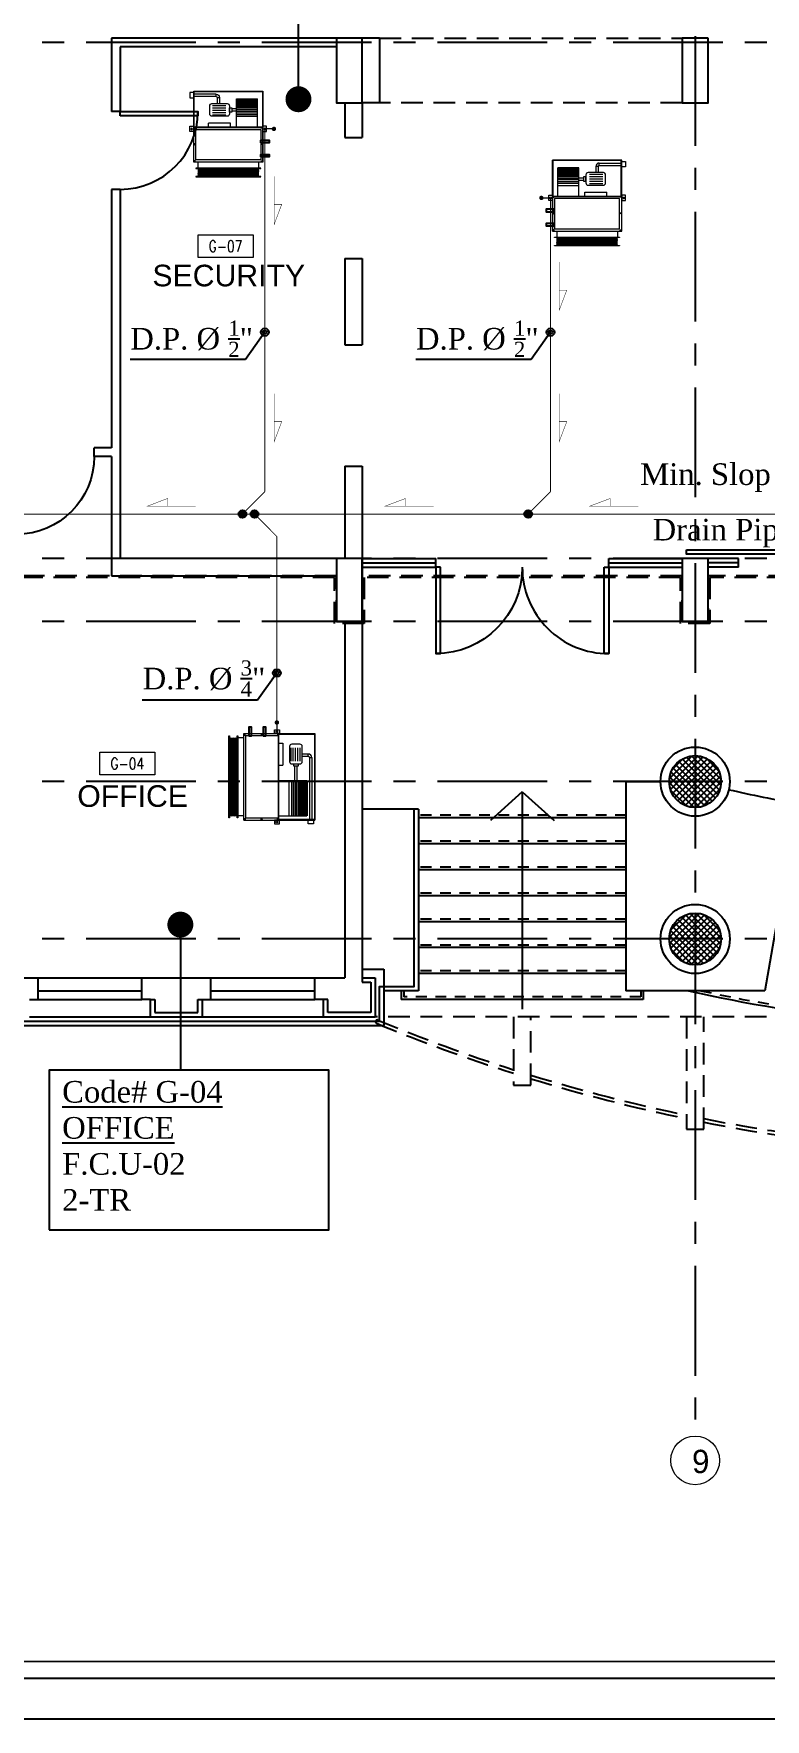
# Model space of a CAD drawing. Extents: x -711 to 2784, y 81 to 852.
# Drawn here: x -693.53 to -685.07, y 80.99 to 100.49 of the extents above; entities that cross this region are included whole.
import ezdxf
from ezdxf.enums import TextEntityAlignment as Align

# ---------------------------------------------------------------- set-up
doc = ezdxf.new("R2010")
doc.units = 0
doc.header["$MEASUREMENT"] = 0
for name, pattern in [('CENTERX2', [101.6, 63.5, -12.7, 12.7, -12.7]), ('DASHDOT', [1, 0.5, -0.25, 0, -0.25]), ('HIDDEN', [0.375, 0.25, -0.125]), ('HIDDEN-Z', [3, 2, -1]), ('LÍNEAS_OCULTAS2', [0.1875, 0.125, -0.0625])]:
    doc.linetypes.add(name, pattern=pattern)
for name, color, linetype in [('01_AC-EQUIP', 206, 'Continuous'), ('AXIS', 1, 'CENTERX2'), ('CH.W.PIPING TEXT', 4, 'Continuous'), ('COL', 2, 'Continuous'), ('COLHATCH', 5, 'Continuous'), ('column', 6, 'Continuous'), ('CONCRETE-EDGE', 216, 'Continuous'), ('DASH', 1, 'Continuous'), ('DOOR', 250, 'Continuous'), ('DRAIN PIPE', 4, 'Continuous'), ('elev', 2, 'Continuous'), ('ELEV1', 7, 'Continuous'), ('ELEV3', 1, 'Continuous'), ('FASEL', 253, 'Continuous'), ('fram', 252, 'Continuous'), ('M-CH-WP-R', 40, 'HIDDEN-Z'), ('M-CH-WP-S', 142, 'Continuous'), ('M-EQBMNT', 21, 'Continuous'), ('METAL-EDGE', 253, 'Continuous'), ('WALL', 4, 'Continuous'), ('WIN', 5, 'Continuous'), ('ZONE TEXT', 73, 'Continuous')]:
    doc.layers.add(name, color=color, linetype=linetype)
doc.layers.add('A-SYMB-RMNU', color=4, linetype='Continuous', lineweight=9)
doc.layers.add('AXIS-TXT', color=171, linetype='Continuous', lineweight=20)
doc.styles.add('AC', font='romans.shx', dxfattribs={"height": 0.2})
doc.styles.add('ARABY', font='sosa.shx')
doc.styles.add('ROMANS-TITLE', font='ROMANS.shx', dxfattribs={"width": 0.8})
doc.dimstyles.new('IHAB', dxfattribs={"dimscale": 0, "dimtxt": 0.15, "dimasz": 0.09, "dimexe": 0.18, "dimexo": 0.0625, "dimgap": 0, "dimtad": 0, "dimtih": 1, "dimtoh": 1, "dimzin": 0, "dimdsep": 46, "dimtxsty": 'ARABY', "dimcen": 0.03, "dimse1": 1, "dimse2": 1, "dimclrd": 36, "dimclrt": 42, "dimadec": 0, "dimazin": 0, "dimtfac": 1, "dimtmove": 1, "dimatfit": 3, "dimldrblk": 'ORIGIN', "dimfxl": 1, "dimtolj": 1, "dimtzin": 0, "dimarcsym": 0})

# ---------------------------------------------------------------- blocks, each defined once
blk = doc.blocks.new('A$C16C81D8E')
at = {"layer": 'DOOR', "elevation": -0.562}
blk.add_lwpolyline([(0, 0.862), (0, 0.911), (0.911, 0.911), (0.911, 0.862)], close=True, dxfattribs=at)
at = {"layer": 'DOOR'}
blk.add_arc((0, 0.911, -0.562), 0.911, 270, 0, dxfattribs=at)
blk = doc.blocks.new('A$C7E27466D')
at = {"layer": '01_AC-EQUIP', "color": 2, "lineweight": 20}
for p, q in [((-75.3, 98.1), (-73.7, 98.7)), ((-75.3, 98.1), (-73.7, 97.6)), ((-75.3, 97.1), (-73.7, 97.6)), ((-6.3, 97.6), (-73.7, 97.6)), ((-4.7, 98.1), (-6.3, 98.7)), ((-4.7, 98.1), (-6.3, 97.6)), ((-4.7, 97.1), (-6.3, 97.6)), ((-75.3, 97.1), (-73.7, 96.6)), ((-75.3, 96.1), (-73.7, 96.6)), ((-75.3, 96.1), (-73.7, 95.6)), ((-75.3, 95.1), (-73.7, 95.6)), ((-75.3, 95.1), (-73.7, 94.6)), ((-75.3, 94.1), (-73.7, 94.6)), ((-75.3, 94.1), (-73.7, 93.6)), ((-75.3, 93.1), (-73.7, 93.6)), ((-75.3, 93.1), (-73.7, 92.5)), ((-75.3, 92), (-73.7, 92.5)), ((-75.3, 92), (-73.7, 91.5)), ((-75.3, 91), (-73.7, 91.5)), ((-75.3, 91), (-73.7, 90.5)), ((-75.3, 90), (-73.7, 90.5)), ((-75.3, 90), (-73.7, 89.5)), ((-6.3, 96.6), (-73.7, 96.6)), ((-6.3, 95.6), (-73.7, 95.6)), ((-6.3, 94.6), (-73.7, 94.6)), ((-6.3, 93.6), (-73.7, 93.6)), ((-6.3, 92.5), (-73.7, 92.5)), ((-6.3, 91.5), (-73.7, 91.5)), ((-6.3, 90.5), (-73.7, 90.5)), ((-4.7, 97.1), (-6.3, 96.6)), ((-4.7, 96.1), (-6.3, 96.6)), ((-4.7, 96.1), (-6.3, 95.6)), ((-4.7, 95.1), (-6.3, 95.6)), ((-4.7, 95.1), (-6.3, 94.6)), ((-4.7, 94.1), (-6.3, 94.6)), ((-4.7, 94.1), (-6.3, 93.6)), ((-4.7, 93.1), (-6.3, 93.6)), ((-4.7, 93.1), (-6.3, 92.5)), ((-4.7, 92), (-6.3, 92.5)), ((-4.7, 92), (-6.3, 91.5)), ((-4.7, 91), (-6.3, 91.5)), ((-4.7, 91), (-6.3, 90.5)), ((-4.7, 90), (-6.3, 90.5)), ((-4.7, 90), (-6.3, 89.5))]:
    blk.add_line(p, q, dxfattribs=at)
at = {"layer": '01_AC-EQUIP', "color": 1, "lineweight": 20}
for p, q in [((-77.8, 81), (-79.9, 81)), ((-78.9, 80.3), (-78.9, 81.7)), ((-75, 82), (-75, 89)), ((-5, 82), (-5, 89)), ((-2.2, 81), (-0.1, 81)), ((-1.1, 80.3), (-1.1, 81.7)), ((0, 82), (0, 0)), ((-77.8, 61.5), (-79.9, 61.5)), ((-78.9, 60.8), (-78.9, 62.2)), ((-2.2, 61.5), (-0.1, 61.5)), ((-1.1, 60.8), (-1.1, 62.2)), ((-77.8, 42.5), (-79.9, 42.5)), ((-78.9, 41.8), (-78.9, 43.2)), ((-62.7, 42), (-62.7, 37)), ((-37.3, 42), (-37.3, 37)), ((-30.6, 42), (-30.6, 9)), ((-6.2, 42), (-6.2, 9)), ((-2.2, 42.5), (-0.1, 42.5)), ((-1.1, 41.8), (-1.1, 43.2)), ((-37.3, 37), (-62.7, 37)), ((-58.3, 27.4), (-42.7, 27.4)), ((-58.3, 24.8), (-42.7, 24.8)), ((-58.3, 22.1), (-42.7, 22.1)), ((-30.6, 23.1), (-36, 23.1)), ((-30.6, 20.4), (-36, 20.4)), ((-6.2, 29.5), (-30.6, 29.5)), ((-30.6, 27), (-6.2, 27)), ((-30.6, 25), (-6.2, 25)), ((-30.6, 23), (-6.2, 23)), ((-30.6, 21.4), (-6.2, 21.4)), ((-54, 6.1), (-79.6, 6.1)), ((-54, 3.5), (-79.6, 3.5)), ((-58.3, 19.4), (-42.7, 19.4)), ((-58.3, 16.8), (-42.7, 16.8)), ((-54, 6.1), (-54, 3.5)), ((-52.7, 7.4), (-52.7, 14.5)), ((-52.7, 7.4), (-50, 7.4)), ((-50, 7.4), (-50, 14.5)), ((-30.6, 19.4), (-6.2, 19.4)), ((-30.6, 18.4), (-6.2, 18.4)), ((-30.6, 17.5), (-6.2, 17.5)), ((-30.6, 16.8), (-6.2, 16.8)), ((-30.6, 15.8), (-6.2, 15.8)), ((-30.6, 14.8), (-6.2, 14.8)), ((-30.6, 13.8), (-6.2, 13.8)), ((-30.6, 12.9), (-6.2, 12.9)), ((-30.6, 12.2), (-6.2, 12.2)), ((-30.6, 11.5), (-6.2, 11.5)), ((-30.6, 11), (-6.2, 11)), ((-30.6, 10.6), (-6.2, 10.6)), ((-30.6, 10.3), (-6.2, 10.3)), ((-30.6, 9.9), (-6.2, 9.9)), ((-30.6, 9.6), (-6.2, 9.6)), ((-30.6, 9.4), (-6.2, 9.4)), ((-30.6, 9.2), (-6.2, 9.2)), ((-30.6, 9), (-6.2, 9)), ((-30.6, 9), (-6.2, 9))]:
    blk.add_line(p, q, dxfattribs=at)
at = {"layer": '01_AC-EQUIP', "color": 4, "lineweight": 20}
blk.add_line((12.8, 43.8), (2.3, 43.8), dxfattribs=at)
at = {"layer": '01_AC-EQUIP', "color": 1, "linetype": 'DASHDOT', "lineweight": 20}
blk.add_line((-30.6, 16.8), (-6.2, 16.8), dxfattribs=at)
at = {"layer": '01_AC-EQUIP', "color": 2, "lineweight": 20}
for points in [[(-77.5, 98.7), (-77.5, 99.2), (-2.5, 99.2), (-2.5, 98.7)], [(-77.5, 89), (-77.5, 89.5), (-2.5, 89.5), (-2.5, 89)]]:
    blk.add_lwpolyline(points, close=True, dxfattribs=at)
at = {"layer": '01_AC-EQUIP', "color": 1, "lineweight": 20}
for points in [[(-80, 42), (0, 42), (0, 82), (-80, 82)], [(-77.5, 44.5), (-2.5, 44.5), (-2.5, 79.5), (-77.5, 79.5)], [(-84.4, 40.7), (-80, 40.7), (-80, 46.7), (-84.4, 46.7)], [(-80, 42), (-80, 0), (0, 0), (0, 42)], [(-79.6, 41.6), (-79.6, 0.4), (-0.4, 0.4), (-0.4, 41.6)], [(4.4, 40.7), (0, 40.7), (0, 46.7), (4.4, 46.7)], [(-38.6, 19.3), (-36, 19.3), (-36, 24.3), (-38.6, 24.3)], [(-84.4, 7.6), (-80, 7.6), (-80, 1.6), (-84.4, 1.6)]]:
    blk.add_lwpolyline(points, close=True, dxfattribs=at)
at = {"layer": '01_AC-EQUIP', "color": 4, "lineweight": 20, "const_width": 2.52}
blk.add_lwpolyline([(12.6, 45, 1), (13.1, 42.5, 1)], format="xyb", close=True, dxfattribs=at)
at = {"layer": '01_AC-EQUIP', "color": 1, "lineweight": 20}
blk.add_lwpolyline([(-58.8, 14.5), (-41.2, 14.5, 0.414214), (-38.6, 17.1), (-38.6, 26.4, 0.414214), (-41.2, 29.1), (-58.8, 29.1, 0.414214), (-61.4, 26.4), (-61.4, 17.1, 0.414214)], format="xyb", close=True, dxfattribs=at)
for centre in [(-82.3, 43.8), (2.3, 43.8)]:
    blk.add_circle(centre, 0.932, dxfattribs=at)
for radius in [1.33, 3.99]:
    blk.add_arc((-54, 7.4), radius, 270.0006, 0.0006, dxfattribs=at)
for centre, major_axis, start_param, end_param in [((-78.9, 81), (-0.827, 0), -1.570796, 4.712389), ((-78.9, 81), (-0.47, 0), 3.141593, 9.424778), ((-78.9, 61.5), (-0.827, 0), -1.570796, 4.712389), ((-78.9, 61.5), (-0.47, 0), 3.141593, 9.424778), ((-78.9, 42.5), (-0.827, 0), -1.570796, 4.712389), ((-78.9, 42.5), (-0.47, 0), 3.141593, 9.424778)]:
    blk.add_ellipse(centre, major_axis=major_axis, ratio=0.646018, start_param=start_param, end_param=end_param, dxfattribs=at)
at = {"layer": '01_AC-EQUIP', "color": 1, "lineweight": 20, "extrusion": (0, 0, -1)}
for centre, major_axis, start_param, end_param in [((-1.1, 81), (0.827, 0), -1.570796, 4.712389), ((-1.1, 81), (0.47, 0), 3.141593, 9.424778), ((-1.1, 61.5), (0.827, 0), -1.570796, 4.712389), ((-1.1, 61.5), (0.47, 0), 3.141593, 9.424778), ((-1.1, 42.5), (0.827, 0), -1.570796, 4.712389), ((-1.1, 42.5), (0.47, 0), 3.141593, 9.424778)]:
    blk.add_ellipse(centre, major_axis=major_axis, ratio=0.646018, start_param=start_param, end_param=end_param, dxfattribs=at)
at = {"layer": 'M-CH-WP-R', "color": 6, "linetype": 'ByBlock', "ltscale": 1.5}
blk.add_lwpolyline([(-2.5, 76.2), (-2.5, 73.2), (7.5, 73.2), (7.5, 76.2)], close=True, dxfattribs=at)
at = {"layer": 'M-CH-WP-S', "color": 5, "linetype": 'ByBlock', "ltscale": 1.5}
blk.add_lwpolyline([(-2.5, 59.7), (-2.5, 56.7), (7.5, 56.7), (7.5, 59.7)], close=True, dxfattribs=at)
blk = doc.blocks.new('A$C224F6469')
at = {"layer": '01_AC-EQUIP', "color": 1, "lineweight": 20}
for p, q in [((0, 0), (1, 0)), ((0, -0.82), (0, 0)), ((1, -0.82), (1, 0)), ((0.007, -0.004), (0.988, -0.004)), ((0.007, -0.42), (0.007, -0.004)), ((0.32, -0.168), (0.163, -0.168)), ((0.32, -0.194), (0.163, -0.194)), ((0.236, -0.074), (0.236, -0.145)), ((0.263, -0.074), (0.236, -0.074)), ((0.263, -0.074), (0.263, -0.145)), ((0.276, -0.035), (1, -0.035)), ((0.276, -0.061), (0.276, -0.035)), ((0.276, -0.061), (1, -0.061)), ((0.541, -0.42), (0.541, -0.09)), ((0.541, -0.09), (0.949, -0.09)), ((0.541, -0.092), (0.949, -0.092)), ((0.541, -0.094), (0.949, -0.094)), ((0.541, -0.096), (0.949, -0.096)), ((0.541, -0.099), (0.949, -0.099)), ((0.541, -0.103), (0.949, -0.103)), ((0.541, -0.106), (0.949, -0.106)), ((0.541, -0.11), (0.949, -0.11)), ((0.541, -0.115), (0.949, -0.115)), ((0.541, -0.122), (0.949, -0.122)), ((0.541, -0.129), (0.949, -0.129)), ((0.541, -0.138), (0.949, -0.138)), ((0.541, -0.148), (0.949, -0.148)), ((0.541, -0.158), (0.949, -0.158)), ((0.541, -0.168), (0.949, -0.168)), ((0.541, -0.175), (0.949, -0.175)), ((0.541, -0.184), (0.949, -0.184)), ((0.541, -0.194), (0.949, -0.194)), ((0.949, -0.42), (0.949, -0.09)), ((0.988, -0.42), (0.988, -0.004)), ((0.109, -0.37), (0.363, -0.37)), ((0.109, -0.42), (0.109, -0.37)), ((0.32, -0.221), (0.163, -0.221)), ((0.32, -0.248), (0.163, -0.248)), ((0.32, -0.274), (0.163, -0.274)), ((0.363, -0.42), (0.363, -0.37)), ((0.541, -0.204), (0.376, -0.204)), ((0.541, -0.231), (0.376, -0.231)), ((0.541, -0.214), (0.949, -0.214)), ((0.541, -0.23), (0.949, -0.23)), ((0.541, -0.25), (0.949, -0.25)), ((0.541, -0.27), (0.949, -0.27)), ((0.949, -0.295), (0.541, -0.295)), ((0, -0.42), (1, -0.42)), ((0.022, -0.425), (0.001, -0.425)), ((0.011, -0.418), (0.011, -0.432)), ((0.978, -0.425), (0.999, -0.425)), ((0.989, -0.418), (0.989, -0.432)), ((0.022, -0.615), (0.001, -0.615)), ((0.011, -0.608), (0.011, -0.622)), ((0.978, -0.615), (0.999, -0.615)), ((0.989, -0.608), (0.989, -0.622)), ((1, -0.82), (0, -0.82)), ((0.022, -0.81), (0.001, -0.81)), ((0.011, -0.803), (0.011, -0.817)), ((0.05, -0.82), (0.05, -0.89)), ((0.95, -0.82), (0.95, -0.89)), ((0.978, -0.81), (0.999, -0.81)), ((0.989, -0.803), (0.989, -0.817))]:
    blk.add_line(p, q, dxfattribs=at)
at = {"layer": '01_AC-EQUIP', "color": 1, "linetype": 'DASHDOT', "lineweight": 20}
blk.add_line((0.541, -0.168), (0.949, -0.168), dxfattribs=at)
at = {"layer": '01_AC-EQUIP', "color": 4, "lineweight": 20}
blk.add_line((-0.128, -0.438), (-0.023, -0.438), dxfattribs=at)
at = {"layer": '01_AC-EQUIP', "color": 2, "lineweight": 20}
for p, q in [((0.047, -0.9), (0.063, -0.895)), ((0.047, -0.9), (0.063, -0.905)), ((0.047, -0.91), (0.063, -0.905)), ((0.047, -0.91), (0.063, -0.915)), ((0.047, -0.92), (0.063, -0.915)), ((0.047, -0.92), (0.063, -0.925)), ((0.047, -0.931), (0.063, -0.925)), ((0.047, -0.931), (0.063, -0.936)), ((0.047, -0.941), (0.063, -0.936)), ((0.047, -0.941), (0.063, -0.946)), ((0.047, -0.951), (0.063, -0.946)), ((0.047, -0.951), (0.063, -0.956)), ((0.047, -0.961), (0.063, -0.956)), ((0.047, -0.961), (0.063, -0.966)), ((0.047, -0.971), (0.063, -0.966)), ((0.047, -0.971), (0.063, -0.976)), ((0.063, -0.905), (0.937, -0.905)), ((0.063, -0.915), (0.937, -0.915)), ((0.063, -0.925), (0.937, -0.925)), ((0.063, -0.936), (0.937, -0.936)), ((0.063, -0.946), (0.937, -0.946)), ((0.063, -0.956), (0.937, -0.956)), ((0.063, -0.966), (0.937, -0.966)), ((0.953, -0.9), (0.937, -0.895)), ((0.953, -0.9), (0.937, -0.905)), ((0.953, -0.91), (0.937, -0.905)), ((0.953, -0.91), (0.937, -0.915)), ((0.953, -0.92), (0.937, -0.915)), ((0.953, -0.92), (0.937, -0.925)), ((0.953, -0.931), (0.937, -0.925)), ((0.953, -0.931), (0.937, -0.936)), ((0.953, -0.941), (0.937, -0.936)), ((0.953, -0.941), (0.937, -0.946)), ((0.953, -0.951), (0.937, -0.946)), ((0.953, -0.951), (0.937, -0.956)), ((0.953, -0.961), (0.937, -0.956)), ((0.953, -0.961), (0.937, -0.966)), ((0.953, -0.971), (0.937, -0.966)), ((0.953, -0.971), (0.937, -0.976)), ((0.047, -0.981), (0.063, -0.976)), ((0.047, -0.981), (0.063, -0.987)), ((0.063, -0.976), (0.937, -0.976)), ((0.953, -0.981), (0.937, -0.976)), ((0.953, -0.981), (0.937, -0.987))]:
    blk.add_line(p, q, dxfattribs=at)
at = {"layer": '01_AC-EQUIP', "color": 1, "lineweight": 20}
blk.add_lwpolyline([(0.324, -0.145), (0.149, -0.145, 0.414214), (0.122, -0.171), (0.122, -0.264, 0.414214), (0.149, -0.291), (0.324, -0.291, 0.414214), (0.351, -0.264), (0.351, -0.171, 0.414214)], format="xyb", close=True, dxfattribs=at)
for points in [[(0.351, -0.193), (0.376, -0.193), (0.376, -0.243), (0.351, -0.243)], [(1.044, -0.076), (1, -0.076), (1, -0.016), (1.044, -0.016)], [(-0.044, -0.407), (0, -0.407), (0, -0.467), (-0.044, -0.467)], [(0.025, -0.8), (0.975, -0.8), (0.975, -0.42), (0.025, -0.42)], [(1.044, -0.407), (1, -0.407), (1, -0.467), (1.044, -0.467)]]:
    blk.add_lwpolyline(points, close=True, dxfattribs=at)
at = {"layer": '01_AC-EQUIP', "color": 4, "lineweight": 20, "const_width": 0.0252}
blk.add_lwpolyline([(-0.126, -0.45, 1), (-0.131, -0.425, 1)], format="xyb", close=True, dxfattribs=at)
at = {"layer": '01_AC-EQUIP', "color": 2, "lineweight": 20}
for points in [[(0.975, -0.89), (0.975, -0.895), (0.025, -0.895), (0.025, -0.89)], [(0.975, -0.987), (0.975, -0.992), (0.025, -0.992), (0.025, -0.987)]]:
    blk.add_lwpolyline(points, close=True, dxfattribs=at)
at = {"layer": '01_AC-EQUIP', "color": 1, "lineweight": 20}
for centre in [(-0.023, -0.438), (1.023, -0.438)]:
    blk.add_circle(centre, 0.00932, dxfattribs=at)
for radius in [0.0399, 0.0133]:
    blk.add_arc((0.276, -0.074), radius, 90.0006, 180.0006, dxfattribs=at)
at = {"layer": '01_AC-EQUIP', "color": 1, "lineweight": 20, "extrusion": (0, 0, -1)}
for centre, major_axis, start_param, end_param in [((0.011, -0.425), (-0.00827, 0), -1.570796, 4.712389), ((0.011, -0.425), (-0.0047, 0), 3.141593, 9.424778), ((0.011, -0.615), (-0.00827, 0), -1.570796, 4.712389), ((0.011, -0.615), (-0.0047, 0), 3.141593, 9.424778), ((0.011, -0.81), (-0.00827, 0), -1.570796, 4.712389), ((0.011, -0.81), (-0.0047, 0), 3.141593, 9.424778)]:
    blk.add_ellipse(centre, major_axis=major_axis, ratio=0.646018, start_param=start_param, end_param=end_param, dxfattribs=at)
at = {"layer": '01_AC-EQUIP', "color": 1, "lineweight": 20}
for centre, major_axis, start_param, end_param in [((0.989, -0.425), (0.00827, 0), -1.570796, 4.712389), ((0.989, -0.425), (0.0047, 0), 3.141593, 9.424778), ((0.989, -0.615), (0.00827, 0), -1.570796, 4.712389), ((0.989, -0.615), (0.0047, 0), 3.141593, 9.424778), ((0.989, -0.81), (0.00827, 0), -1.570796, 4.712389), ((0.989, -0.81), (0.0047, 0), 3.141593, 9.424778)]:
    blk.add_ellipse(centre, major_axis=major_axis, ratio=0.646018, start_param=start_param, end_param=end_param, dxfattribs=at)
at = {"layer": 'M-CH-WP-R', "color": 6, "linetype": 'ByBlock', "ltscale": 1.5}
blk.add_lwpolyline([(0.025, -0.762), (0.025, -0.732), (-0.075, -0.732), (-0.075, -0.762)], close=True, dxfattribs=at)
at = {"layer": 'M-CH-WP-S', "color": 5, "linetype": 'ByBlock', "ltscale": 1.5}
blk.add_lwpolyline([(0.025, -0.597), (0.025, -0.567), (-0.075, -0.567), (-0.075, -0.597)], close=True, dxfattribs=at)
at = {"layer": 'M-EQBMNT', "color": 21, "linetype": 'ByBlock', "ltscale": 1.5}
blk.add_line((0.541, -0.09), (0.949, -0.09), dxfattribs=at)
blk = doc.blocks.new('DOT')
at = {"color": 0, "linetype": 'ByBlock'}
blk.add_line((-0.5, 0), (-1, 0), dxfattribs=at)
at = {"color": 0, "linetype": 'ByBlock', "const_width": 0.5}
blk.add_lwpolyline([(-0.25, 0, 1), (0.25, 0, 1)], format="xyb", close=True, dxfattribs=at)
blk = doc.blocks.new('A-ROOM')
at = {"layer": 'A-SYMB-RMNU'}
blk.add_lwpolyline([(-425, 175), (425, 175), (425, -175), (-425, -175)], close=True, dxfattribs=at)
at = {"layer": 'A-SYMB-RMNU', "style": 'ROMANS-TITLE', "width": 0.8}
blk.add_attdef('ROOM-NO', text='', height=175, dxfattribs=at).set_placement((0, 0), align=Align.MIDDLE)

msp = doc.modelspace()

# ---------------------------------------------------------------- hatches: boundary and pattern name
at = {"layer": 'COLHATCH', "linetype": 'Continuous'}
h = msp.add_hatch(dxfattribs=at)
h.set_pattern_fill('_USER', color=252, scale=0.05, angle=45, style=0, double=1, pattern_type=0)
h.set_pattern_definition([(45, (-481.988946, 93.687133), (-0.035355339, 0.035355339), []), (135, (-481.988946, 93.687133), (-0.035355339, -0.035355339), [])])
h.paths.add_polyline_path([(-661.549, 111.267), (-661.849, 111.267), (-661.849, 110.367), (-661.549, 110.367)])
h.paths.add_polyline_path([(-659.549, 111.267), (-660.349, 111.267), (-660.349, 110.967), (-659.549, 110.967)])
h.paths.add_polyline_path([(-657.599, 109.267), (-657.899, 109.267), (-657.899, 108.667), (-657.599, 108.667)])
h.paths.add_polyline_path([(-657.199, 105.687), (-657.999, 105.687), (-657.999, 105.387), (-657.199, 105.387)])
h.paths.add_polyline_path([(-659.749, 105.687), (-660.549, 105.687), (-660.549, 105.387), (-659.749, 105.387)])
h.paths.add_polyline_path([(-659.649, 100.637), (-660.549, 100.637), (-660.549, 100.337), (-659.649, 100.337)])
h.paths.add_polyline_path([(-657.199, 100.687), (-657.999, 100.687), (-657.999, 100.387), (-657.199, 100.387)])
h.paths.add_polyline_path([(-657.553, 94.417), (-658.053, 94.417), (-658.053, 94.067), (-657.553, 94.067)])
h.paths.add_polyline_path([(-659.456, 94.417), (-660.556, 94.417), (-660.556, 94.117), (-659.703, 94.117, -0.011587), (-659.719, 93.431), (-659.47, 93.421, 0.01656)])
h.paths.add_polyline_path([(-659.651, 91.687), (-659.904, 91.687, -0.040808), (-660.493, 89.348), (-660.256, 89.267, 0.04151)])
h.paths.add_polyline_path([(-661.549, 92.287), (-661.849, 92.287), (-661.849, 91.387), (-661.549, 91.387)])
h.paths.add_polyline_path([(-665.679, 92.287), (-666.079, 92.287), (-666.079, 91.387), (-665.679, 91.387)])
h.paths.add_polyline_path([(-669.479, 92.287), (-669.929, 92.287), (-669.929, 91.387), (-669.479, 91.387)])
h.paths.add_polyline_path([(-669.729, 90.467), (-670.029, 90.467), (-670.029, 89.567), (-669.729, 89.567)])
h.paths.add_polyline_path([(-677.579, 91.837, 1), (-678.179, 91.837, 1)])
h.paths.add_polyline_path([(-677.579, 90.017, 1), (-678.179, 90.017, 1)])
h.paths.add_polyline_path([(-685.579, 91.837, 1), (-686.179, 91.837, 1)])
h.paths.add_polyline_path([(-685.579, 90.017, 1), (-686.179, 90.017, 1)])
h.paths.add_polyline_path([(-693.829, 92.287), (-694.279, 92.287), (-694.278, 91.387), (-693.828, 91.387)])
h.paths.add_polyline_path([(-693.729, 90.467), (-694.029, 90.467), (-694.029, 89.567), (-693.729, 89.567)])
h.paths.add_polyline_path([(-697.679, 92.287), (-698.079, 92.287), (-698.079, 91.387), (-697.679, 91.387)])
h.paths.add_polyline_path([(-701.909, 92.287), (-702.209, 92.287), (-702.209, 91.387), (-701.909, 91.387)])
h.paths.add_polyline_path([(-703.854, 91.687), (-704.107, 91.687, 0.04151), (-703.502, 89.267), (-703.265, 89.348, -0.040808)])
h.paths.add_polyline_path([(-703.201, 94.417), (-704.301, 94.417, 0.01656), (-704.288, 93.421), (-704.039, 93.431, -0.011587), (-704.054, 94.117), (-703.201, 94.117)])
h.paths.add_polyline_path([(-705.704, 94.417), (-706.204, 94.417), (-706.204, 94.067), (-705.704, 94.067)])
h.paths.add_polyline_path([(-705.759, 100.687), (-706.559, 100.687), (-706.559, 100.387), (-705.759, 100.387)])
h.paths.add_polyline_path([(-703.209, 100.637), (-704.109, 100.637), (-704.109, 100.337), (-703.209, 100.337)])
h.paths.add_polyline_path([(-705.759, 105.687), (-706.559, 105.687), (-706.559, 105.387), (-705.759, 105.387)])
h.paths.add_polyline_path([(-703.209, 105.687), (-704.009, 105.687), (-704.009, 105.387), (-703.209, 105.387)])
h.paths.add_polyline_path([(-705.859, 109.267), (-706.159, 109.267), (-706.159, 108.667), (-705.859, 108.667)])
h.paths.add_polyline_path([(-703.409, 111.267), (-704.209, 111.267), (-704.209, 110.967), (-703.409, 110.967)])
h.paths.add_polyline_path([(-701.909, 111.267), (-702.209, 111.267), (-702.209, 110.367), (-701.909, 110.367)])
h.paths.add_polyline_path([(-697.629, 111.267), (-698.029, 111.267), (-698.029, 110.367), (-697.629, 110.367)])
h.paths.add_polyline_path([(-693.829, 111.267), (-694.279, 111.267), (-694.279, 110.367), (-693.829, 110.367)])
h.paths.add_polyline_path([(-684.479, 113.467), (-684.779, 113.467), (-684.779, 112.867), (-684.479, 112.867)])
h.paths.add_polyline_path([(-677.729, 113.467), (-678.029, 113.467), (-678.029, 112.867), (-677.729, 112.867)])
h.paths.add_polyline_path([(-677.729, 110.117), (-678.029, 110.117), (-678.029, 109.517), (-677.729, 109.517)])
h.paths.add_polyline_path([(-679.079, 111.267), (-684.779, 111.267), (-684.779, 109.517), (-684.479, 109.517), (-684.479, 110.967), (-679.379, 110.967), (-679.379, 109.517), (-679.079, 109.517)])
h.paths.add_polyline_path([(-669.479, 111.267), (-669.929, 111.267), (-669.929, 110.367), (-669.479, 110.367)])
at = {"layer": 'DRAIN PIPE', "linetype": 'Continuous'}
for points in [[(-691.16, 94.931, 1), (-691.07, 94.931, 1)], [(-691.02, 94.931, 1), (-690.931, 94.931, 1)], [(-687.855, 94.931, 1), (-687.766, 94.931, 1)]]:
    msp.add_hatch(color=2, dxfattribs=at).paths.add_polyline_path(points)

# ---------------------------------------------------------------- linework, layer by layer
at = {"layer": 'AXIS', "color": 252, "linetype": 'CENTERX2', "ltscale": 0.02}
for p, q in [((-685.879, 116.716), (-685.879, 84.268)), ((-655.078, 100.387), (-708.68, 100.387)), ((-655.078, 94.417), (-708.68, 94.417)), ((-655.078, 93.687), (-708.68, 93.687)), ((-655.078, 91.837), (-708.68, 91.837)), ((-655.078, 90.017), (-708.68, 90.017))]:
    msp.add_line(p, q, dxfattribs=at)
at = {"layer": 'AXIS-TXT'}
msp.add_circle((-685.879, 83.986), 0.282, dxfattribs=at)
at = {"layer": 'CH.W.PIPING TEXT', "color": 47, "linetype": 'Continuous'}
msp.add_lwpolyline([(-693.351, 86.652), (-690.117, 86.652), (-690.117, 88.501), (-693.351, 88.501)], close=True, dxfattribs=at)
at = {"layer": 'COL', "color": 252, "linetype": 'Continuous'}
for points in [[(-689.729, 100.437), (-690.029, 100.437), (-690.029, 99.687), (-689.729, 99.687)], [(-685.729, 100.437), (-686.029, 100.437), (-686.029, 99.687), (-685.729, 99.687)], [(-689.729, 94.417), (-690.029, 94.417), (-690.029, 93.687), (-689.729, 93.687)], [(-685.729, 94.417), (-686.029, 94.417), (-686.029, 93.687), (-685.729, 93.687)]]:
    msp.add_lwpolyline(points, close=True, dxfattribs=at)
at = {"layer": 'column', "color": 252}
for centre in [(-685.879, 91.837), (-685.879, 90.017)]:
    msp.add_circle(centre, 0.3, dxfattribs=at)
at = {"layer": 'CONCRETE-EDGE', "color": 252, "linetype": 'Continuous'}
msp.add_lwpolyline([(-704.209, 94.667), (-706.304, 94.667), (-706.304, 93.967), (-704.404, 93.967, 0.092249), (-703.336, 88.528), (-702.796, 89.067), (-689.529, 89.067), (-689.529, 89.467), (-689.129, 89.467), (-689.129, 91.517)], format="xyb", dxfattribs=at)
at = {"layer": 'DASH', "color": 252, "linetype": 'HIDDEN'}
for p, q in [((-689.529, 100.437), (-686.029, 100.437)), ((-686.029, 99.687), (-689.529, 99.687)), ((-674.179, 89.117), (-689.579, 89.117)), ((-687.979, 89.117), (-687.979, 88.327)), ((-687.779, 88.327), (-687.779, 89.117)), ((-685.979, 89.117), (-685.979, 87.816)), ((-685.779, 87.816), (-685.779, 89.117)), ((-687.979, 88.327), (-687.779, 88.327)), ((-685.979, 87.816), (-685.779, 87.816))]:
    msp.add_line(p, q, dxfattribs=at)
at = {"layer": 'DASH', "color": 252, "linetype": 'LÍNEAS_OCULTAS2'}
for p, q in [((-686.679, 91.447), (-689.079, 91.447)), ((-686.679, 91.147), (-689.079, 91.147)), ((-686.679, 90.847), (-689.079, 90.847)), ((-686.679, 90.547), (-689.079, 90.547)), ((-686.679, 90.247), (-689.079, 90.247)), ((-686.679, 89.947), (-689.079, 89.947)), ((-686.679, 89.647), (-689.079, 89.647)), ((-689.249, 89.417), (-689.249, 89.347)), ((-686.509, 89.347), (-689.249, 89.347)), ((-686.509, 89.417), (-686.509, 89.347))]:
    msp.add_line(p, q, dxfattribs=at)
msp.add_arc((-681.879, 107.653), 18.656, 257.8194, 282.1806, dxfattribs=at)
at = {"layer": 'DASH', "color": 252, "linetype": 'HIDDEN'}
for centre, radius, start, end in [((-689.556, 89.06), 0.02, 67.5634, 247.5634), ((-681.879, 107.653), 20.136, 247.5634, 252.3658), ((-681.879, 107.653), 20.096, 247.5634, 252.3296), ((-681.879, 107.653), 20.096, 252.927, 258.2279), ((-681.879, 107.653), 20.136, 252.962, 258.2516), ((-681.879, 107.653), 20.096, 258.8098, 264.0018), ((-681.879, 107.653), 20.136, 258.8323, 264.0137)]:
    msp.add_arc(centre, radius, start, end, dxfattribs=at)
at = {"layer": 'DRAIN PIPE', "color": 6, "const_width": 0.01}
for points in [[(-690.856, 99.386), (-690.856, 95.19)], [(-687.552, 98.587), (-687.552, 95.19)], [(-690.856, 95.19), (-691.115, 94.931)], [(-687.552, 95.19), (-687.81, 94.931)], [(-702.147, 94.931), (-682.334, 94.931)], [(-690.717, 94.672), (-690.975, 94.931)], [(-690.717, 92.415), (-690.717, 94.672)]]:
    msp.add_lwpolyline(points, dxfattribs=at)
at = {"layer": 'DRAIN PIPE', "color": 2, "linetype": 'Continuous', "const_width": 0.005}
for points in [[(-690.749, 98.839), (-690.749, 98.278), (-690.661, 98.513), (-690.749, 98.513)], [(-687.453, 97.846), (-687.453, 97.286), (-687.364, 97.521), (-687.453, 97.521)], [(-690.749, 96.325), (-690.749, 95.765), (-690.661, 96), (-690.749, 96)], [(-687.453, 96.325), (-687.453, 95.765), (-687.364, 96), (-687.453, 96)], [(-691.654, 95.023), (-692.214, 95.023), (-691.979, 95.112), (-691.979, 95.023)], [(-688.903, 95.023), (-689.464, 95.023), (-689.229, 95.112), (-689.229, 95.023)], [(-686.537, 95.023), (-687.097, 95.023), (-686.862, 95.112), (-686.862, 95.023)]]:
    msp.add_lwpolyline(points, dxfattribs=at)
at = {"layer": 'DRAIN PIPE', "color": 2, "linetype": 'Continuous'}
for centre in [(-691.115, 94.931), (-690.975, 94.931), (-687.81, 94.931)]:
    msp.add_circle(centre, 0.0448, dxfattribs=at)
at = {"layer": 'elev', "color": 252}
for p, q in [((-686.679, 91.837), (-686.679, 89.417)), ((-686.679, 91.837), (-686.279, 91.837)), ((-689.079, 91.517), (-689.729, 91.517)), ((-689.079, 91.517), (-689.079, 89.417)), ((-684.695, 91.584), (-685.075, 89.417)), ((-686.679, 91.417), (-689.079, 91.417)), ((-686.679, 91.117), (-689.079, 91.117)), ((-686.679, 90.817), (-689.079, 90.817)), ((-686.679, 90.517), (-689.079, 90.517)), ((-686.679, 90.217), (-689.079, 90.217)), ((-686.679, 89.917), (-689.079, 89.917)), ((-689.729, 89.667), (-689.479, 89.667)), ((-689.479, 89.667), (-689.479, 89.017)), ((-686.679, 89.617), (-689.079, 89.617)), ((-689.079, 89.417), (-689.479, 89.417)), ((-689.279, 89.417), (-689.279, 89.317)), ((-686.479, 89.317), (-689.279, 89.317)), ((-685.075, 89.417), (-686.679, 89.417)), ((-686.479, 89.417), (-686.479, 89.317)), ((-693.579, 89.117), (-692.179, 89.117)), ((-691.579, 89.117), (-690.179, 89.117)), ((-702.776, 89.017), (-689.479, 89.017))]:
    msp.add_line(p, q, dxfattribs=at)
for radius, start, end in [(16.314, 257.212, 260.06), (18.686, 257.4003, 270)]:
    msp.add_arc((-681.879, 107.653), radius, start, end, dxfattribs=at)
at = {"layer": 'ELEV1', "color": 252}
for p, q in [((-693.479, 89.317), (-692.279, 89.317)), ((-691.479, 89.317), (-690.279, 89.317))]:
    msp.add_line(p, q, dxfattribs=at)
at = {"layer": 'ELEV3', "color": 252, "linetype": 'Continuous'}
for q in [(-688.246, 91.389), (-687.879, 89.205), (-687.511, 91.389)]:
    msp.add_line((-687.879, 91.717), q, dxfattribs=at)
at = {"layer": 'FASEL', "color": 252, "linetype": 'HIDDEN'}
for points in [[(-670.029, 94.217), (-673.729, 94.217), (-673.729, 93.687), (-674.029, 93.687), (-674.029, 94.217), (-677.729, 94.217), (-677.729, 93.687), (-678.029, 93.687), (-678.029, 94.217), (-680.729, 94.217), (-680.729, 93.687), (-681.029, 93.687), (-681.029, 94.217), (-685.729, 94.217), (-685.729, 93.687), (-686.029, 93.687), (-686.029, 94.217), (-689.729, 94.217), (-689.729, 93.687), (-690.029, 93.687), (-690.029, 94.217), (-693.729, 94.217)], [(-669.709, 93.667), (-670.049, 93.667), (-670.049, 94.197), (-673.709, 94.197), (-673.709, 93.667), (-674.049, 93.667), (-674.049, 94.197), (-677.709, 94.197), (-677.709, 93.667), (-678.049, 93.667), (-678.049, 94.197), (-680.709, 94.197), (-680.709, 93.667), (-681.049, 93.667), (-681.049, 94.197), (-685.709, 94.197), (-685.709, 93.667), (-686.049, 93.667), (-686.049, 94.197), (-689.709, 94.197), (-689.709, 93.667), (-690.049, 93.667), (-690.049, 94.197), (-693.709, 94.197)]]:
    msp.add_lwpolyline(points, dxfattribs=at)
at = {"layer": 'fram'}
msp.add_line((-710.114, 81.469), (-646.067, 81.469), dxfattribs=at)
for points in [[(-710.591, 118.992), (-645.591, 118.992), (-645.591, 80.992), (-710.591, 80.992)], [(-653.644, 118.515), (-710.114, 118.515), (-710.114, 81.469), (-653.644, 81.469)]]:
    msp.add_lwpolyline(points, close=True, dxfattribs=at)
at = {"layer": 'METAL-EDGE', "color": 252, "linetype": 'Continuous'}
for p, q in [((-689.729, 89.567), (-689.729, 89.517)), ((-689.729, 89.517), (-689.629, 89.517)), ((-689.629, 89.517), (-689.629, 89.167)), ((-692.179, 89.317), (-692.129, 89.317)), ((-692.129, 89.317), (-692.129, 89.167)), ((-691.629, 89.167), (-691.629, 89.317)), ((-691.629, 89.317), (-691.579, 89.317)), ((-690.129, 89.317), (-690.179, 89.317)), ((-690.129, 89.167), (-690.129, 89.317)), ((-692.129, 89.167), (-691.629, 89.167)), ((-689.629, 89.167), (-690.129, 89.167))]:
    msp.add_line(p, q, dxfattribs=at)
at = {"layer": 'WALL', "color": 252, "linetype": 'Continuous'}
for p, q in [((-692.629, 100.437), (-692.629, 99.587)), ((-689.529, 100.437), (-692.629, 100.437)), ((-689.529, 100.437), (-689.529, 99.687)), ((-692.529, 100.337), (-692.529, 99.587)), ((-690.029, 100.337), (-692.529, 100.337)), ((-690.029, 100.337), (-690.029, 99.687)), ((-690.029, 99.687), (-689.929, 99.687)), ((-689.929, 99.687), (-689.929, 99.287)), ((-689.729, 99.687), (-689.729, 99.287)), ((-689.529, 99.687), (-689.729, 99.687)), ((-692.529, 99.587), (-692.629, 99.587)), ((-689.929, 99.287), (-689.729, 99.287)), ((-692.529, 98.687), (-692.629, 98.687)), ((-692.629, 98.687), (-692.629, 95.697)), ((-692.529, 98.687), (-692.529, 94.417)), ((-689.929, 97.887), (-689.729, 97.887)), ((-689.929, 97.887), (-689.929, 96.887)), ((-689.729, 97.887), (-689.729, 96.887)), ((-689.929, 96.887), (-689.729, 96.887)), ((-692.629, 95.697), (-692.829, 95.697)), ((-692.829, 95.597), (-692.829, 95.697)), ((-692.629, 95.597), (-692.829, 95.597)), ((-692.629, 95.597), (-692.629, 94.217)), ((-689.929, 95.487), (-689.729, 95.487)), ((-689.929, 95.487), (-689.929, 94.417)), ((-689.729, 95.487), (-689.729, 93.687)), ((-689.929, 94.417), (-692.529, 94.417)), ((-692.629, 94.217), (-690.029, 94.217)), ((-690.029, 94.217), (-690.029, 93.687)), ((-689.729, 93.687), (-689.729, 94.217)), ((-690.029, 93.687), (-689.729, 93.687)), ((-689.729, 93.667), (-689.929, 93.667)), ((-689.929, 93.667), (-689.929, 89.567)), ((-689.729, 93.667), (-689.729, 89.567)), ((-693.729, 89.567), (-693.479, 89.567)), ((-693.479, 89.317), (-693.479, 89.567)), ((-692.279, 89.567), (-691.479, 89.567)), ((-692.279, 89.317), (-692.279, 89.567)), ((-691.479, 89.317), (-691.479, 89.567)), ((-690.279, 89.567), (-689.929, 89.567)), ((-690.279, 89.317), (-690.279, 89.567)), ((-689.729, 89.567), (-689.579, 89.567)), ((-689.579, 89.567), (-689.579, 89.117)), ((-693.579, 89.317), (-693.479, 89.317)), ((-692.179, 89.317), (-692.279, 89.317)), ((-692.179, 89.117), (-692.179, 89.317)), ((-691.579, 89.317), (-691.479, 89.317)), ((-691.579, 89.317), (-691.579, 89.117)), ((-690.179, 89.317), (-690.279, 89.317)), ((-690.179, 89.117), (-690.179, 89.317)), ((-692.179, 89.117), (-691.579, 89.117)), ((-690.179, 89.117), (-689.579, 89.117))]:
    msp.add_line(p, q, dxfattribs=at)
at = {"layer": 'WALL', "linetype": 'Continuous'}
msp.add_lwpolyline([(-653.836, 118.323, 0.0192, 0.0192, 0), (-709.922, 118.323, 0.0192, 0.0192, 0), (-709.922, 81.661, 0.0192, 0.0192, 0), (-653.836, 81.661, 0.0192, 0.0192, 0)], format="xyseb", close=True, dxfattribs=at)
at = {"layer": 'WALL', "color": 252, "linetype": 'Continuous'}
for points in [[(-685.729, 100.437), (-686.029, 100.437), (-686.029, 99.687), (-685.729, 99.687)], [(-685.729, 94.417), (-686.029, 94.417), (-686.029, 93.687), (-685.729, 93.687)], [(-685.729, 94.417), (-686.029, 94.417), (-686.029, 93.687), (-685.729, 93.687)]]:
    msp.add_lwpolyline(points, close=True, dxfattribs=at)
for centre in [(-685.879, 91.837), (-685.879, 90.017)]:
    msp.add_circle(centre, 0.4, dxfattribs=at)
at = {"layer": 'WIN', "color": 252}
for p, q in [((-689.729, 94.417), (-688.879, 94.417)), ((-689.729, 94.367), (-688.879, 94.367)), ((-688.879, 94.317), (-688.879, 94.417)), ((-686.879, 94.317), (-686.879, 94.417)), ((-686.879, 94.417), (-686.029, 94.417)), ((-686.879, 94.367), (-686.029, 94.367)), ((-685.379, 94.417), (-685.729, 94.417)), ((-685.379, 94.367), (-685.729, 94.367)), ((-685.379, 94.317), (-685.379, 94.417)), ((-689.729, 94.317), (-688.879, 94.317)), ((-686.879, 94.317), (-686.029, 94.317)), ((-685.379, 94.317), (-685.729, 94.317)), ((-693.479, 89.567), (-692.279, 89.567)), ((-691.479, 89.567), (-690.279, 89.567)), ((-693.479, 89.417), (-692.279, 89.417)), ((-691.479, 89.417), (-690.279, 89.417))]:
    msp.add_line(p, q, dxfattribs=at)
msp.add_lwpolyline([(-685.979, 94.517), (-684.879, 94.517), (-684.879, 94.467), (-685.979, 94.467)], close=True, dxfattribs=at)

# ---------------------------------------------------------------- block references
at = {"layer": '01_AC-EQUIP', "yscale": 0.009999999999990905, "zscale": 0.01, "rotation": 180}
for p, xscale in [((-690.879, 99.823), -0.009999999999990905), ((-687.529, 99.025), 0.009999999999990905)]:
    msp.add_blockref('A$C7E27466D', p, dxfattribs=dict(at, xscale=xscale))
at = {"layer": '01_AC-EQUIP', "rotation": 270}
msp.add_blockref('A$C224F6469', (-690.279, 92.392), dxfattribs=at)
at = {"layer": 'A-SYMB-RMNU', "xscale": 0.0007500000000391083, "yscale": 0.0007500000000106866, "zscale": 0.00075}
for p, values in [((-691.31, 98.029), {'ROOM-NO': 'G-07'}), ((-692.446, 92.046), {'ROOM-NO': 'G-04'})]:
    msp.add_blockref('A-ROOM', p, dxfattribs=at).add_auto_attribs(values)
at = {"layer": 'DOOR', "color": 252, "xscale": 0.9878048780487916, "yscale": 0.9878048780488484, "zscale": 0.9878048780488431}
msp.add_blockref('A$C16C81D8E', (-692.529, 98.687, 0.556), dxfattribs=at)
at = {"layer": 'DOOR', "color": 252}
for p, xscale, yscale, zscale, rotation in [((-692.829, 95.597, 0.556), -0.9878048780488484, 0.9878048780488484, 0.9878048780488431, 90), ((-687.879, 94.317, 0.617), -1.097560975609724, 1.097560975609724, 1.097560975609715, 90), ((-687.879, 94.317, 0.617), 1.097560975609724, 1.097560975609724, 1.097560975609715, 270)]:
    msp.add_blockref('A$C16C81D8E', p, dxfattribs=dict(at, xscale=xscale, yscale=yscale, zscale=zscale, rotation=rotation))

# ---------------------------------------------------------------- texts
at = {"layer": 'AXIS-TXT', "style": 'ARABY'}
msp.add_text('9', height=0.27, dxfattribs=at).set_placement((-685.915, 83.839, 0))
at = {"layer": 'CH.W.PIPING TEXT', "color": 47, "linetype": 'Continuous', "insert": (-693.2, 86.874), "char_height": 0.25, "width": 3.95146, "attachment_point": 7, "style": 'AC'}
msp.add_mtext('\\A1;{\\fTimes New Roman|b0|i0|c0|p18;\\L\\C3;Code# G-04\\POFFICE\\P\\l\\C256;F.C.U-02\\L\\C3;\\P\\l\\C34;2-TR}', dxfattribs=at)
at = {"layer": 'DRAIN PIPE', "color": 6, "char_height": 0.25, "width": 10.22534, "attachment_point": 1, "style": 'AC'}
for s, insert in [('\\A1;{\\fTimes New Roman|b0|i0|c0|p18;\\C5;D.P. %%C \\H0.7x;\\S1/2;\\H1.429x;"}', (-692.412, 97.169)), ('\\A1;{\\fTimes New Roman|b0|i0|c0|p18;\\C5;D.P. %%C \\H0.7x;\\S1/2;\\H1.429x;"}', (-689.108, 97.169)), ('\\A1;{\\fTimes New Roman|b0|i0|c0|p18;\\C5;Drain Pipe  %%C 1\\H1x;"}', (-686.371, 94.876)), ('\\A1;{\\fTimes New Roman|b0|i0|c0|p18;\\C5;D.P. %%C \\H0.7x;\\S3/4;\\H1.429x;"}', (-692.269, 93.239))]:
    msp.add_mtext(s, dxfattribs=dict(at, insert=insert))
at = {"layer": 'DRAIN PIPE', "color": 2, "insert": (-686.515, 95.518), "char_height": 0.25, "width": 10.22534, "attachment_point": 1, "style": 'AC'}
msp.add_mtext('\\A1;{\\fTimes New Roman|b0|i0|c0|p18;Min. Slop [1 : 100]}', dxfattribs=at)
at = {"layer": 'ZONE TEXT', "linetype": 'Continuous', "char_height": 0.25, "width": 3.29288, "attachment_point": 1, "style": 'AC'}
for s, insert in [('{\\fArial|b0|i0|c0|p34;SECURITY}', (-692.156, 97.815)), ('{\\fArial|b0|i0|c0|p34;OFFICE}', (-693.025, 91.795))]:
    msp.add_mtext(s, dxfattribs=dict(at, insert=insert))

# ---------------------------------------------------------------- leaders
at = {"layer": 'CH.W.PIPING TEXT', "color": 47, "linetype": 'Continuous'}
for points in [[(-690.467, 99.729), (-690.467, 101.461), (-689.4, 101.461)], [(-691.833, 90.183), (-691.833, 88.501)]]:
    msp.add_leader(points, dimstyle='IHAB', override={"dimscale": 1, "dimasz": 0.3, "dimclrd": 47, "dimldrblk": 'DOT'}, dxfattribs=at)
at = {"layer": 'DRAIN PIPE', "color": 6}
for points in [[(-690.856, 97.035), (-691.081, 96.72), (-692.414, 96.72)], [(-687.552, 97.035), (-687.776, 96.72), (-689.109, 96.72)], [(-690.717, 93.093), (-690.941, 92.779), (-692.274, 92.779)]]:
    msp.add_leader(points, dimstyle='IHAB', override={"dimscale": 1, "dimldrblk": 'Origin2'}, dxfattribs=at)

doc.saveas('drawing.dxf')
